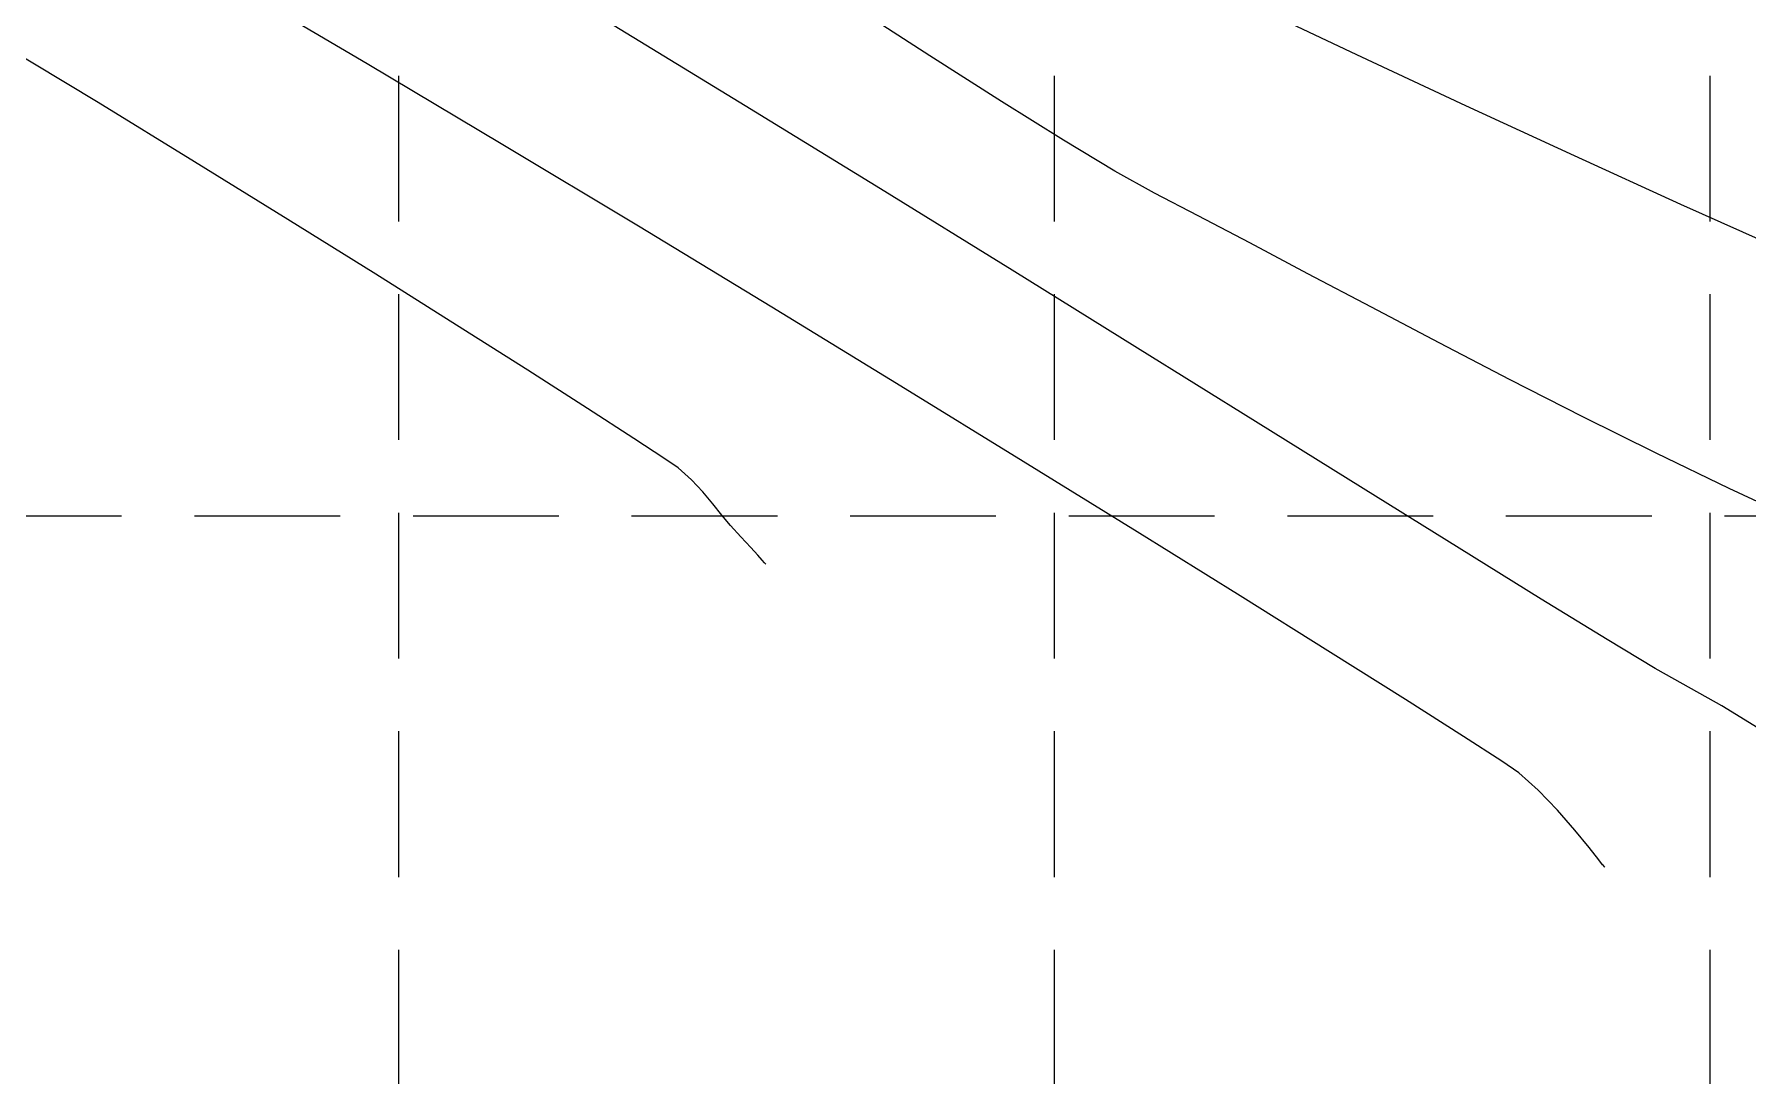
# Model space of a CAD drawing. Header units: inches. Extents: x 2547543 to 2548696, y 7125653 to 7126375.
# Drawn here: x 2548181.59 to 2548228.62, y 7125782.92 to 7125811.51 of the extents above; entities that cross this region are included whole.
import ezdxf

# ---------------------------------------------------------------- set-up
doc = ezdxf.new("R2010")
doc.units = ezdxf.units.IN
doc.header["$MEASUREMENT"] = 0
doc.linetypes.add('HIDDEN', pattern=[0.375, 0.25, -0.125])
for name, color, linetype in [('CONT-MJR', 6, 'Continuous'), ('CONT-MNR', 14, 'Continuous'), ('GRID', 254, 'HIDDEN')]:
    doc.layers.add(name, color=color, linetype=linetype)

msp = doc.modelspace()

# ---------------------------------------------------------------- linework, layer by layer
at = {"layer": 'CONT-MJR', "color": 35, "extrusion": (-0.5210009220948298, -0.8535561136658427, 0), "elevation": -7409893.431616094}
msp.add_lwpolyline([(-1537520.71289587, 560), (-1537525.121169644, 560)], dxfattribs=at)
at = {"layer": 'CONT-MJR', "color": 35, "extrusion": (0.5236708284298809, 0.8519206908225451, 0), "elevation": 7405043.178178342}
msp.add_lwpolyline([(1560708.984210469, 560.0000000000009), (1560713.343252244, 560.0000000000009)], dxfattribs=at)
at = {"layer": 'CONT-MJR', "color": 35, "elevation": 560}
for points in [[(2548208.428428877, 7125805.036196481), (2548204.819674154, 7125807.26662392)], [(2548211.876728428, 7125802.896308514), (2548208.428428877, 7125805.036196481)], [(2548218.069353977, 7125799.041206584), (2548215.108920799, 7125800.885223918)], [(2548228.911327971, 7125792.467040927), (2548227.912315717, 7125793.078894849)]]:
    msp.add_lwpolyline(points, dxfattribs=at)
at = {"layer": 'CONT-MJR', "color": 35, "extrusion": (-0.5282910313425827, -0.8490633581794649, 0), "elevation": -7396455.617300943}
msp.add_lwpolyline([(-1600900.621052888, 560), (-1600904.427826952, 560)], dxfattribs=at)
at = {"layer": 'CONT-MJR', "color": 35, "extrusion": (-0.5283858891105904, -0.8490043298999193, 0), "elevation": -7396276.710204356}
msp.add_lwpolyline([(-1601720.386294885, 560), (-1601723.487600594, 560)], dxfattribs=at)
at = {"layer": 'CONT-MJR', "color": 35, "extrusion": (-0.5269715075873805, -0.8498829508768153, 0), "elevation": -7398933.429000821}
msp.add_lwpolyline([(-1589400.222572892, 560), (-1589402.869947754, 560)], dxfattribs=at)
at = {"layer": 'CONT-MJR', "color": 35, "extrusion": (0.5236267964519823, 0.8519477554624079, 0), "elevation": 7405123.735588809}
msp.add_lwpolyline([(1560302.784878113, 560.0000000000005), (1560304.910881174, 560.0000000000005)], dxfattribs=at)
at = {"layer": 'CONT-MJR', "color": 35, "extrusion": (-0.5159221134687644, -0.8566354958988821, 0), "elevation": -7418894.348483005}
msp.add_lwpolyline([(-1493453.840683818, 560.0000000000009), (-1493455.377949441, 560.0000000000009)], dxfattribs=at)
at = {"layer": 'CONT-MJR', "color": 35, "extrusion": (-0.493158766547626, -0.8699393260321228, 0), "elevation": -7455688.548465444}
msp.add_lwpolyline([(-1297344.869050329, 560.0000000000005), (-1297345.750556693, 560.0000000000005)], dxfattribs=at)
at = {"layer": 'CONT-MJR', "color": 35, "extrusion": (0.4830028813786256, 0.8756187621219326, 0), "elevation": 7470279.538936877}
msp.add_lwpolyline([(1210502.419027635, 560.0000000000009), (1210503.635315091, 560.0000000000009)], dxfattribs=at)
at = {"layer": 'CONT-MNR', "color": 35}
for points, elevation in [([(2548190.731010518, 7125810.702614913), (2548187.068498921, 7125812.86563227)], 561), ([(2548206.175379476, 7125810.917410651), (2548203.999062922, 7125812.321659137)], 559), ([(2548183.341461512, 7125809.636423361), (2548180.657311702, 7125811.259985079)], 562), ([(2548188.551417927, 7125806.430150766), (2548185.99142694, 7125808.013869135)], 562), ([(2548226.785719847, 7125806.843972191), (2548223.86796957, 7125808.173648791)], 558), ([(2548213.539383098, 7125806.531762727), (2548212.340959561, 7125807.154860092)], 559), ([(2548214.952432004, 7125805.785867411), (2548213.539383098, 7125806.531762727)], 559), ([(2548201.832121326, 7125804.019281469), (2548198.171866873, 7125806.240908098)], 561), ([(2548220.152831988, 7125803.039467919), (2548218.291806344, 7125804.01691259)], 559), ([(2548222.097883422, 7125802.030454963), (2548220.152831988, 7125803.039467919)], 559), ([(2548208.737057007, 7125799.787138838), (2548205.373533088, 7125801.855181244)], 561), ([(2548226.109464075, 7125800.008953869), (2548224.094310749, 7125801.012681141)], 559), ([(2548198.897657236, 7125799.861782181), (2548198.049104151, 7125800.418089673)], 562), ([(2548199.629520597, 7125799.282463795), (2548199.265705462, 7125799.609109124)], 562), ([(2548211.863647929, 7125797.853685663), (2548208.737057007, 7125799.787138838)], 561), ([(2548200.466537463, 7125798.307736576), (2548200.217787676, 7125798.617688904)], 562), ([(2548201.256860156, 7125797.42091075), (2548200.98800577, 7125797.716370831)], 562), ([(2548214.694260699, 7125796.093353136), (2548211.863647929, 7125797.853685663)], 561), ([(2548201.446753517, 7125797.212225636), (2548201.256860156, 7125797.42091075)], 562), ([(2548201.637274121, 7125797.002851207), (2548201.56833592, 7125797.078611499)], 562), ([(2548217.169850165, 7125794.544672667), (2548214.694260699, 7125796.093353136)], 561), ([(2548219.231371171, 7125793.246175671), (2548217.169850165, 7125794.544672667)], 561), ([(2548222.341071892, 7125791.237099668), (2548221.876027188, 7125791.55385776)], 561), ([(2548224.660615142, 7125788.688015567), (2548224.637945572, 7125788.712928507)], 561), ([(2548224.690455747, 7125788.655221951), (2548224.660615142, 7125788.688015567)], 561), ([(2548224.697221918, 7125788.647786202), (2548224.690455747, 7125788.655221951)], 561)]:
    msp.add_lwpolyline(points, dxfattribs=dict(at, elevation=elevation))
at = {"layer": 'CONT-MNR', "color": 35, "extrusion": (0.4262161141853946, 0.9046213705239905, 0), "elevation": 7532252.393902717}
msp.add_lwpolyline([(731963.0919030849, 558.0000000000009), (731966.3712120904, 558.0000000000009)], dxfattribs=at)
at = {"layer": 'CONT-MNR', "color": 35, "extrusion": (-0.5377331146032469, -0.8431151151883658, 0), "elevation": -7378133.735781229}
msp.add_lwpolyline([(-1683351.031512087, 559), (-1683353.355614278, 559)], dxfattribs=at)
at = {"layer": 'CONT-MNR', "color": 35, "extrusion": (0.4229669528466341, 0.9061451080261004, 0), "elevation": 7534830.688223588}
msp.add_lwpolyline([(704924.0603176616, 558.0000000000005), (704927.3672979237, 558.0000000000005)], dxfattribs=at)
at = {"layer": 'CONT-MNR', "color": 35, "extrusion": (-0.5125604856389177, -0.858651121563116, 0), "elevation": -7424687.230434092}
msp.add_lwpolyline([(-1464397.831851029, 561), (-1464402.16516438, 561)], dxfattribs=at)
at = {"layer": 'CONT-MNR', "color": 35, "extrusion": (0.5221834506967047, 0.852833186396075, 0), "elevation": 7407746.108135027}
msp.add_lwpolyline([(1547801.439085938, 562.0000000000009), (1547804.546335362, 562.0000000000009)], dxfattribs=at)
at = {"layer": 'CONT-MNR', "color": 35, "extrusion": (-0.5294101118753106, -0.8483660374179128, 0), "elevation": -7394342.064910854}
msp.add_lwpolyline([(-1610660.44511329, 559.0000000000005), (-1610662.455468489, 559.0000000000005)], dxfattribs=at)
at = {"layer": 'CONT-MNR', "color": 35, "extrusion": (-0.4191907269490831, -0.9078981960770157, 0), "elevation": -7537700.20208976}
msp.add_lwpolyline([(-673544.8554815878, 558), (-673548.1381658032, 558)], dxfattribs=at)
at = {"layer": 'CONT-MNR', "color": 35, "extrusion": (-0.5159495179225184, -0.8566189905410228, 0), "elevation": -7418842.567223371}
msp.add_lwpolyline([(-1493721.349122726, 561), (-1493725.691837548, 561)], dxfattribs=at)
at = {"layer": 'CONT-MNR', "color": 35, "extrusion": (-0.5141698009574238, -0.8576884141594797, 0), "elevation": -7421936.027048245}
msp.add_lwpolyline([(-1478303.885211885, 559), (-1478305.534308096, 559)], dxfattribs=at)
at = {"layer": 'CONT-MNR', "color": 35, "extrusion": (0.4838935031618228, 0.8751268922835014, 0), "elevation": 7469048.866911363}
msp.add_lwpolyline([(1218122.640198425, 559), (1218123.881351703, 559)], dxfattribs=at)
at = {"layer": 'CONT-MNR', "color": 35, "extrusion": (-0.4091727828631217, -0.9124569215935888, 0), "elevation": -7544656.822000732}
msp.add_lwpolyline([(-590535.9697625702, 558), (-590539.0480729225, 558)], dxfattribs=at)
at = {"layer": 'CONT-MNR', "color": 35, "extrusion": (-0.5295346005055759, -0.8482883394621197, 0), "elevation": -7394092.510549065}
msp.add_lwpolyline([(-1611759.580353762, 562.0000000000009), (-1611762.426351252, 562.0000000000009)], dxfattribs=at)
at = {"layer": 'CONT-MNR', "color": 35, "extrusion": (-0.4685197443259486, -0.883453026015955, 0), "elevation": -7489203.70232757}
msp.add_lwpolyline([(-1087350.68880247, 559.0000000000005), (-1087352.494245808, 559.0000000000005)], dxfattribs=at)
at = {"layer": 'CONT-MNR', "color": 35, "extrusion": (0.5326482963394965, 0.8463366897438821, 0), "elevation": 7388119.726972448}
msp.add_lwpolyline([(1638917.731225285, 562.0000000000009), (1638920.345636254, 562.0000000000009)], dxfattribs=at)
at = {"layer": 'CONT-MNR', "color": 35, "extrusion": (0.4677252765951763, 0.8838738969072263, 0), "elevation": 7490178.270385711}
msp.add_lwpolyline([(1080615.02302431, 559.0000000000009), (1080616.996552396, 559.0000000000009)], dxfattribs=at)
at = {"layer": 'CONT-MNR', "color": 35, "extrusion": (-0.5214331939321123, -0.8532921095766423, 0), "elevation": -7409109.364149088}
msp.add_lwpolyline([(-1541266.081857943, 561.0000000000009), (-1541270.232150349, 561.0000000000009)], dxfattribs=at)
at = {"layer": 'CONT-MNR', "color": 35, "extrusion": (0.5356273196849536, 0.8444544833246564, 0), "elevation": 7382298.62079207}
msp.add_lwpolyline([(1664939.576363894, 562), (1664941.891855543, 562)], dxfattribs=at)
at = {"layer": 'CONT-MNR', "color": 35, "extrusion": (0.5387217234740921, 0.8424837711535481, 0), "elevation": 7376140.860166688}
msp.add_lwpolyline([(1692009.495908257, 562.0000000000009), (1692011.445135863, 562.0000000000009)], dxfattribs=at)
at = {"layer": 'CONT-MNR', "color": 35, "extrusion": (-0.4541829637815933, -0.890908432674519, 0), "elevation": -7505796.183291979}
msp.add_lwpolyline([(-966183.0892915647, 559), (-966185.3301810371, 559)], dxfattribs=at)
at = {"layer": 'CONT-MNR', "color": 35, "extrusion": (-0.5424298483516412, -0.8401011008308558, 0), "elevation": -7368611.45688362}
msp.add_lwpolyline([(-1724502.853981006, 562.0000000000009), (-1724504.369593691, 562.0000000000009)], dxfattribs=at)
at = {"layer": 'CONT-MNR', "color": 35, "extrusion": (0.4350272922642976, 0.9004172671518431, 0), "elevation": 7524741.274810169}
msp.add_lwpolyline([(805448.4709856813, 559.0000000000009), (805450.6935434928, 559.0000000000009)], dxfattribs=at)
at = {"layer": 'CONT-MNR', "color": 35, "extrusion": (-0.5659809724679988, -0.8244183032927995, 0), "elevation": -7316871.921792458}
msp.add_lwpolyline([(-1932284.877290814, 562), (-1932285.323724649, 562)], dxfattribs=at)
at = {"layer": 'CONT-MNR', "color": 35, "extrusion": (0.7305265346875246, 0.6828843109322669, 0), "elevation": 6727623.977892647}
msp.add_lwpolyline([(3465459.449768566, 562), (3465459.908574094, 562)], dxfattribs=at)
at = {"layer": 'CONT-MNR', "color": 35, "extrusion": (-0.4209941919505327, -0.9070633331493001, 0), "elevation": -7536340.264828732}
msp.add_lwpolyline([(-688513.5710847797, 559), (-688515.7260121913, 559)], dxfattribs=at)
at = {"layer": 'CONT-MNR', "color": 35, "extrusion": (0.7678947290220924, 0.640576057264153, 0), "elevation": 6521365.499109617}
msp.add_lwpolyline([(3839547.149966136, 562.0000000000009), (3839547.57919851, 562.0000000000009)], dxfattribs=at)
at = {"layer": 'CONT-MNR', "color": 35, "extrusion": (0.7620572530770521, 0.6475096470576001, 0), "elevation": 6555897.795065356}
msp.add_lwpolyline([(3780281.53720108, 562), (3780281.899655155, 562)], dxfattribs=at)
at = {"layer": 'CONT-MNR', "color": 35, "extrusion": (0.739623124579712, 0.673021272759594, 0), "elevation": 6680521.825305242}
msp.add_lwpolyline([(3555411.299910273, 562), (3555411.726012398, 562)], dxfattribs=at)
at = {"layer": 'CONT-MNR', "color": 35, "extrusion": (0.739623122346086, 0.6730212752142586, 0), "elevation": 6680521.837104957}
msp.add_lwpolyline([(3555410.415462838, 562), (3555410.596114489, 562)], dxfattribs=at)
at = {"layer": 'CONT-MNR', "color": 35, "extrusion": (0.739623126466939, 0.6730212706856081, 0), "elevation": 6680521.815335479}
msp.add_lwpolyline([(3555410.308773756, 562.0000000000009), (3555410.353936177, 562.0000000000009)], dxfattribs=at)
at = {"layer": 'CONT-MNR', "color": 35, "extrusion": (-0.5364887357451206, -0.843907480959022, 0), "elevation": -7380601.142054651}
msp.add_lwpolyline([(-1672444.655138517, 561.0000000000005), (-1672446.537344125, 561.0000000000005)], dxfattribs=at)
at = {"layer": 'CONT-MNR', "color": 35, "extrusion": (-0.5427359693346034, -0.8399033680075514, 0), "elevation": -7367987.995770156}
msp.add_lwpolyline([(-1727163.250153566, 561.0000000000005), (-1727164.507737073, 561.0000000000005)], dxfattribs=at)
at = {"layer": 'CONT-MNR', "color": 35, "extrusion": (-0.6692115787573387, -0.7430719096138073, 0), "elevation": -7000275.197954427}
msp.add_lwpolyline([(-2875148.844330792, 561), (-2875149.562573821, 561)], dxfattribs=at)
at = {"layer": 'CONT-MNR', "color": 35, "extrusion": (0.721709961292139, 0.6921955878013809, 0), "elevation": 6771518.753525645}
msp.add_lwpolyline([(3378884.780003034, 561), (3378885.540352485, 561)], dxfattribs=at)
at = {"layer": 'CONT-MNR', "color": 35, "extrusion": (0.752658631943624, 0.6584109535546566, 0), "elevation": 6609640.664426604}
msp.add_lwpolyline([(3685508.582054227, 561.0000000000005), (3685509.309857173, 561.0000000000005)], dxfattribs=at)
at = {"layer": 'CONT-MNR', "color": 35, "extrusion": (0.7728000801245103, 0.634649538059826, 0), "elevation": 6491646.734826851}
msp.add_lwpolyline([(3889581.093407363, 561), (3889581.711630314, 561)], dxfattribs=at)
at = {"layer": 'CONT-MNR', "color": 35, "extrusion": (0.7866675236463527, 0.6173768761786556, 0), "elevation": 6403902.743828997}
msp.add_lwpolyline([(4032411.75817487, 561), (4032412.188697914, 561)], dxfattribs=at)
at = {"layer": 'CONT-MNR', "color": 35, "extrusion": (0.7952589611841566, 0.6062698942354766, 0), "elevation": 6346649.647767993}
msp.add_lwpolyline([(4121935.447725817, 561.0000000000005), (4121935.611866593, 561.0000000000005)], dxfattribs=at)
at = {"layer": 'GRID', "color": 252, "linetype": 'HIDDEN', "lineweight": 0, "ltscale": 16}
for p, q in [((2548191.583313593, 7126356.376313465), (2548191.583313593, 7125726.296813901)), ((2548209.583313593, 7126356.376313465), (2548209.583313593, 7125726.296813901)), ((2548227.583313592, 7126356.376313465), (2548227.583313592, 7125726.296813901)), ((2547561.986892405, 7125798.2968139), (2548677.986892388, 7125798.2968139))]:
    msp.add_line(p, q, dxfattribs=at)

doc.saveas('drawing.dxf')
